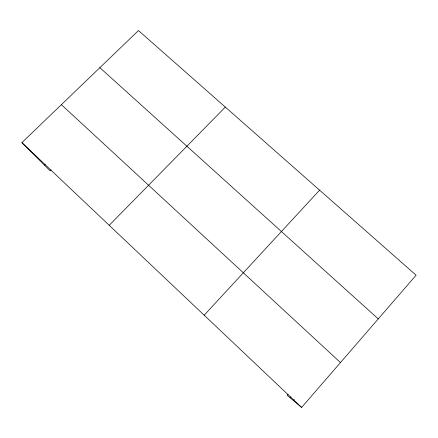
<?xml version="1.0" encoding="UTF-8"?>
<svg xmlns="http://www.w3.org/2000/svg" width="438" height="438" viewBox="0 0 438 438"><rect width="100%" height="100%" fill="white"/><g stroke="black" fill="none" stroke-linecap="round" stroke-linejoin="round"><path stroke-width="0.66" d="M288.1 394.342L287.208 395.366L301.618 407.45L416.1 275.206L138.474 30.55L21.9 142.629L50.156 170.836L51.115 169.9M293.416 400.573L294.314 399.549M290.148 397.83L291.024 396.823M204.179 315.201L319.598 190.169M109.221 225.296L225.335 107.096M44.342 165.033L45.306 164.086M99.859 67.676L378.257 318.919M61.386 104.666L340.479 362.56M21.9 142.629L301.618 407.45"/></g></svg>
